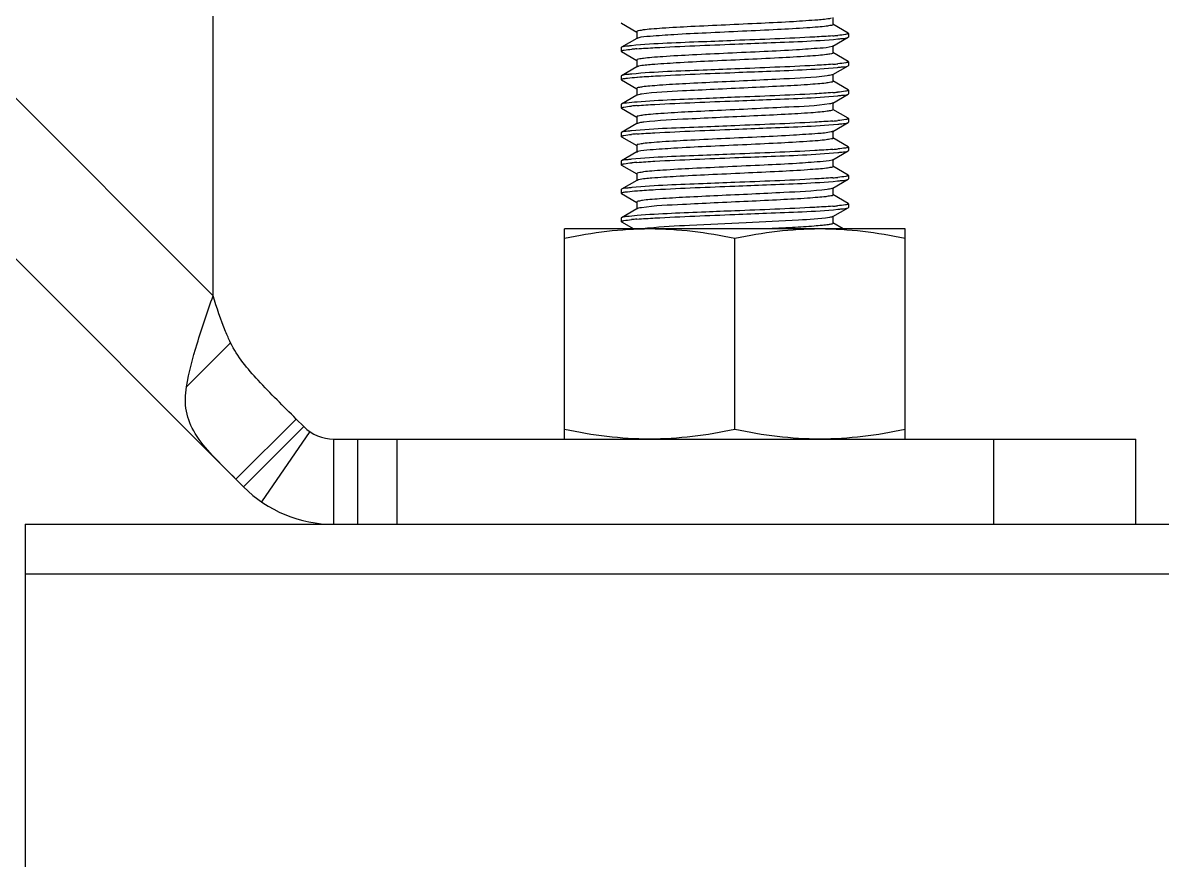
# Model space of a CAD drawing. Extents: x -1396510 to 1250330, y -1892470 to 1623980.
# Drawn here: x -1171218 to -1170835.9, y -63177.1 to -62896.3 of the extents above; entities that cross this region are included whole.
import ezdxf

# ---------------------------------------------------------------- set-up
doc = ezdxf.new("R2010")
doc.units = 0
doc.header["$LTSCALE"] = 1000
doc.header["$MEASUREMENT"] = 0

msp = doc.modelspace()

# ---------------------------------------------------------------- linework, layer by layer
at = {"linetype": 'Continuous'}
for p, q in [((-1171154.18, -62987.84), (-1171154.18, -62701.99)), ((-1171383.28, -62758.73), (-1171154.18, -62987.84)), ((-1171143.95, -63051.92), (-1171410.21, -62785.66)), ((-1170946.27, -62896.92), (-1170946.27, -62894.54)), ((-1171017.18, -62896.43), (-1171017.27, -62896.33)), ((-1171017.18, -62896.43), (-1171012.02, -62899.42)), ((-1170941.21, -62899.79), (-1170946.38, -62896.8)), ((-1171012.02, -62901.56), (-1171017.18, -62904.55)), ((-1171012.12, -62899.3), (-1171012.12, -62901.68)), ((-1170946.38, -62904.18), (-1170941.21, -62901.19)), ((-1170941.21, -62899.79), (-1170941.12, -62899.9)), ((-1170941.21, -62901.19), (-1170941.12, -62901.08)), ((-1170941.12, -62899.9), (-1170941.12, -62901.09)), ((-1171017.18, -62904.55), (-1171017.27, -62904.65)), ((-1171017.27, -62904.65), (-1171017.27, -62905.84)), ((-1171017.18, -62905.95), (-1171017.27, -62905.84)), ((-1171017.18, -62905.95), (-1171012.02, -62908.94)), ((-1170946.38, -62904.18), (-1170946.56, -62904.26)), ((-1170941.21, -62909.31), (-1170946.38, -62906.32)), ((-1170946.27, -62906.44), (-1170946.27, -62904.06)), ((-1171012.12, -62908.82), (-1171012.12, -62911.2)), ((-1170941.21, -62909.31), (-1170941.12, -62909.41)), ((-1170941.12, -62909.41), (-1170941.12, -62910.6)), ((-1171012.02, -62911.08), (-1171017.18, -62914.07)), ((-1170946.38, -62913.7), (-1170941.21, -62910.71)), ((-1170946.27, -62915.96), (-1170946.27, -62913.58)), ((-1170941.21, -62910.71), (-1170941.12, -62910.6)), ((-1171017.18, -62914.07), (-1171017.27, -62914.17)), ((-1171017.27, -62914.17), (-1171017.27, -62915.36)), ((-1171017.18, -62915.47), (-1171017.27, -62915.36)), ((-1171017.18, -62915.47), (-1171012.02, -62918.46)), ((-1171012.12, -62914.57), (-1171011.85, -62914.55)), ((-1170941.21, -62918.83), (-1170946.38, -62915.84)), ((-1171012.02, -62920.6), (-1171017.18, -62923.59)), ((-1171012.12, -62918.34), (-1171012.12, -62920.72)), ((-1170946.38, -62923.22), (-1170941.21, -62920.23)), ((-1170941.21, -62918.83), (-1170941.12, -62918.93)), ((-1170941.21, -62920.23), (-1170941.12, -62920.12)), ((-1170941.12, -62918.93), (-1170941.12, -62920.12)), ((-1171017.18, -62923.59), (-1171017.27, -62923.69)), ((-1171017.27, -62923.69), (-1171017.27, -62924.88)), ((-1171017.18, -62924.99), (-1171017.27, -62924.88)), ((-1171017.18, -62924.99), (-1171012.02, -62927.98)), ((-1170941.21, -62928.35), (-1170946.38, -62925.36)), ((-1170946.27, -62925.48), (-1170946.27, -62923.1)), ((-1171012.12, -62927.86), (-1171012.12, -62930.24)), ((-1170941.21, -62928.35), (-1170941.12, -62928.45)), ((-1170941.12, -62928.45), (-1170941.12, -62929.64)), ((-1171012.02, -62930.12), (-1171017.18, -62933.11)), ((-1171011.87, -62930.05), (-1171012.02, -62930.12)), ((-1170946.38, -62932.74), (-1170941.21, -62929.75)), ((-1170946.27, -62935), (-1170946.27, -62932.62)), ((-1170941.21, -62929.75), (-1170941.12, -62929.64)), ((-1171017.18, -62933.11), (-1171017.27, -62933.21)), ((-1171017.27, -62933.21), (-1171017.27, -62934.4)), ((-1171017.18, -62934.51), (-1171017.27, -62934.4)), ((-1171017.18, -62934.51), (-1171012.02, -62937.5)), ((-1170941.21, -62937.87), (-1170946.38, -62934.88)), ((-1171012.02, -62939.64), (-1171017.18, -62942.63)), ((-1171012.12, -62937.38), (-1171012.12, -62939.76)), ((-1170946.38, -62942.26), (-1170941.21, -62939.27)), ((-1170941.21, -62937.87), (-1170941.12, -62937.97)), ((-1170941.21, -62939.27), (-1170941.12, -62939.16)), ((-1170941.12, -62937.97), (-1170941.12, -62939.16)), ((-1171017.18, -62942.63), (-1171017.27, -62942.73)), ((-1171017.27, -62942.73), (-1171017.27, -62943.92)), ((-1171017.18, -62944.03), (-1171017.27, -62943.92)), ((-1171017.18, -62944.03), (-1171012.02, -62947.02)), ((-1170946.38, -62942.26), (-1170946.56, -62942.34)), ((-1170941.21, -62947.39), (-1170946.38, -62944.4)), ((-1170946.27, -62944.52), (-1170946.27, -62942.14)), ((-1171012.12, -62946.9), (-1171012.12, -62949.28)), ((-1170941.21, -62947.39), (-1170941.12, -62947.49)), ((-1170941.12, -62947.49), (-1170941.12, -62948.68)), ((-1171017.18, -62952.15), (-1171017.27, -62952.25)), ((-1171012.02, -62949.16), (-1171017.18, -62952.15)), ((-1170946.38, -62951.78), (-1170941.21, -62948.79)), ((-1170946.27, -62954.04), (-1170946.27, -62951.66)), ((-1170941.21, -62948.79), (-1170941.12, -62948.68)), ((-1171017.27, -62952.25), (-1171017.27, -62953.44)), ((-1171017.18, -62953.55), (-1171017.27, -62953.44)), ((-1171017.18, -62953.55), (-1171012.02, -62956.54)), ((-1171012.12, -62952.64), (-1171011.85, -62952.62)), ((-1170941.21, -62956.91), (-1170946.38, -62953.92)), ((-1171012.02, -62958.68), (-1171017.18, -62961.67)), ((-1171012.12, -62956.42), (-1171012.12, -62958.8)), ((-1170946.38, -62961.3), (-1170941.21, -62958.31)), ((-1170941.21, -62956.91), (-1170941.12, -62957.01)), ((-1170941.21, -62958.31), (-1170941.12, -62958.2)), ((-1170941.12, -62957.01), (-1170941.12, -62958.2)), ((-1171017.18, -62961.67), (-1171017.27, -62961.77)), ((-1171017.27, -62961.77), (-1171017.27, -62962.96)), ((-1171017.18, -62963.07), (-1171017.27, -62962.96)), ((-1171017.18, -62963.07), (-1171013.05, -62965.46)), ((-1170942.88, -62965.46), (-1170946.38, -62963.44)), ((-1170946.27, -62963.56), (-1170946.27, -62961.18)), ((-1171036.31, -63035.9), (-1171036.31, -62965.46)), ((-1170922.08, -62965.46), (-1171036.31, -62965.46)), ((-1171009.68, -62965.35), (-1171010.51, -62965.46)), ((-1170922.08, -63035.9), (-1170922.08, -62965.46)), ((-1170979.2, -63032.69), (-1170979.2, -62968.68)), ((-1171148.29, -63003.58), (-1171163.08, -63018.37)), ((-1171146.49, -63049.37), (-1171126.3, -63029.18)), ((-1171143.95, -63051.92), (-1171123.76, -63031.72)), ((-1171123.76, -63031.72), (-1171126.3, -63029.18)), ((-1171121.75, -63033.39), (-1171137.92, -63056.93)), ((-1171113.66, -63064.46), (-1171113.66, -63035.9)), ((-1171113.66, -63035.9), (-1170844.73, -63035.9)), ((-1171105.67, -63064.46), (-1171105.67, -63035.9)), ((-1171092.43, -63064.46), (-1171092.43, -63035.9)), ((-1170892.33, -63064.46), (-1170892.33, -63035.9)), ((-1170844.73, -63064.46), (-1170844.73, -63035.9)), ((-1171217.18, -63064.46), (-1171217.18, -63259.61)), ((-1171217.18, -63064.46), (-1166933.43, -63064.46)), ((-1171217.18, -63081.12), (-1166933.43, -63081.12))]:
    msp.add_line(p, q, dxfattribs=at)
for centre, radius, start, end in [((-1170954.75, -62792.79), 108.23, 274.4571, 275.3372), ((-1171003.68, -63012.45), 107.73, 94.4567, 95.35), ((-1170947.28, -62902.18), 2.2, 287.9093, 289.044), ((-1170954.63, -62803.74), 106.8, 274.4562, 275.3759), ((-1171010.32, -62915.88), 5.11, 103.4604, 104.3304), ((-1170954.95, -62809.48), 110.59, 274.4593, 275.2731), ((-1171003.96, -63028.21), 104.44, 94.4466, 95.4488), ((-1170954.73, -62821.6), 107.98, 274.4571, 275.3429), ((-1171003.89, -63038.5), 105.21, 94.4523, 95.4224), ((-1170954.75, -62830.87), 108.23, 274.4571, 275.3372), ((-1171003.68, -63050.53), 107.73, 94.4567, 95.35), ((-1170947.28, -62940.26), 2.2, 287.9093, 289.044), ((-1170954.63, -62841.82), 106.8, 274.4562, 275.3759), ((-1171010.32, -62953.96), 5.11, 103.4604, 104.3304), ((-1170954.95, -62847.56), 110.59, 274.4593, 275.2731), ((-1171003.96, -63066.29), 104.44, 94.4466, 95.4488), ((-1171113.66, -63021.63), 14.28, 224.9999, 270), ((-1171113.66, -63021.63), 42.84, 224.9999, 270)]:
    msp.add_arc(centre, radius, start, end, dxfattribs=at)
for points, knots in [([(-1170946.89, -62894.83), (-1170948.34, -62895.18), (-1170952.59, -62895.48), (-1170960.4, -62896.04), (-1170970.76, -62896.53), (-1170982.25, -62897.06), (-1170993.29, -62897.58), (-1171001.64, -62898.02), (-1171006.86, -62898.43), (-1171009.69, -62898.66), (-1171011.03, -62898.96), (-1171012.12, -62899.09), (-1171012.12, -62899.3)], [0, 0, 0, 0, 0.068576, 0.194029, 0.359725, 0.543506, 0.720761, 0.867753, 0.923531, 0.964877, 0.99049, 1, 1, 1, 1]), ([(-1170946.27, -62896.92), (-1170946.27, -62897.13), (-1170947.39, -62897.26), (-1170948.76, -62897.57), (-1170951.67, -62897.8), (-1170957.01, -62898.22), (-1170965.53, -62898.66), (-1170976.76, -62899.19), (-1170988.35, -62899.73), (-1170998.7, -62900.2), (-1171006.31, -62900.81), (-1171010.41, -62901.05), (-1171011.73, -62901.44)], [0, 0, 0, 0, 0.009703, 0.035887, 0.07813, 0.135078, 0.284815, 0.464601, 0.649729, 0.81476, 0.937049, 1, 1, 1, 1]), ([(-1170979.2, -62902.27), (-1170982.77, -62902.42), (-1170994.32, -62902.91), (-1171005.89, -62903.24), (-1171013.84, -62904.01)], [0, 0, 0, 0, 0.309586, 1, 1, 1, 1]), ([(-1171011.73, -62901.44), (-1171011.78, -62901.46), (-1171011.88, -62901.49), (-1171011.98, -62901.54), (-1171012.02, -62901.56)], [0, 0, 0, 0, 0.569522, 1, 1, 1, 1]), ([(-1170946.34, -62900.7), (-1170948.36, -62900.86), (-1170959.3, -62901.52), (-1170970.26, -62901.92), (-1170979.2, -62902.27)], [0, 0, 0, 0, 0.184553, 1, 1, 1, 1]), ([(-1170979.2, -62903.46), (-1170975.63, -62903.32), (-1170964.11, -62902.83), (-1170952.56, -62902.49), (-1170944.63, -62901.74)], [0, 0, 0, 0, 0.309073, 1, 1, 1, 1]), ([(-1170941.56, -62900.13), (-1170941.72, -62900.17), (-1170942.76, -62900.37), (-1170943.81, -62900.47), (-1170944.68, -62900.56)], [0, 0, 0, 0, 0.163341, 1, 1, 1, 1]), ([(-1170944.63, -62901.74), (-1170944.19, -62901.7), (-1170943.06, -62901.54), (-1170941.83, -62901.55), (-1170941.21, -62901.19)], [0, 0, 0, 0, 0.379133, 1, 1, 1, 1]), ([(-1170941.12, -62899.9), (-1170941.12, -62899.95), (-1170941.3, -62900.06), (-1170941.45, -62900.1), (-1170941.56, -62900.13)], [0, 0, 0, 0, 0.314295, 1, 1, 1, 1]), ([(-1171017.27, -62905.84), (-1171017.27, -62905.79), (-1171017.1, -62905.68), (-1171016.96, -62905.65), (-1171016.85, -62905.62)], [0, 0, 0, 0, 0.315177, 1, 1, 1, 1]), ([(-1171013.84, -62904.01), (-1171014.26, -62904.05), (-1171015.37, -62904.2), (-1171016.58, -62904.2), (-1171017.18, -62904.55)], [0, 0, 0, 0, 0.378727, 1, 1, 1, 1]), ([(-1171016.85, -62905.62), (-1171016.69, -62905.57), (-1171015.65, -62905.37), (-1171014.61, -62905.27), (-1171013.73, -62905.19)], [0, 0, 0, 0, 0.16229, 1, 1, 1, 1]), ([(-1170946.61, -62904.28), (-1170947.88, -62904.69), (-1170951.93, -62904.9), (-1170959.47, -62905.54), (-1170969.81, -62906), (-1170981.44, -62906.54), (-1170992.73, -62907.07), (-1171001.3, -62907.52), (-1171006.68, -62907.94), (-1171009.61, -62908.16), (-1171010.99, -62908.48), (-1171012.12, -62908.61), (-1171012.12, -62908.82)], [0, 0, 0, 0, 0.061098, 0.182334, 0.347135, 0.532706, 0.713328, 0.863975, 0.921317, 0.963856, 0.990226, 1, 1, 1, 1]), ([(-1171012.05, -62905.04), (-1171010.04, -62904.88), (-1170999.09, -62904.22), (-1170988.13, -62903.82), (-1170979.2, -62903.46)], [0, 0, 0, 0, 0.184541, 1, 1, 1, 1]), ([(-1170946.27, -62906.44), (-1170946.27, -62906.65), (-1170947.37, -62906.78), (-1170948.7, -62907.08), (-1170951.54, -62907.31), (-1170956.76, -62907.72), (-1170965.1, -62908.16), (-1170976.15, -62908.68), (-1170987.64, -62909.21), (-1170998, -62909.7), (-1171005.81, -62910.26), (-1171010.05, -62910.56), (-1171011.51, -62910.91)], [0, 0, 0, 0, 0.009517, 0.035128, 0.076492, 0.132277, 0.279305, 0.456588, 0.640385, 0.806077, 0.931494, 1, 1, 1, 1]), ([(-1170941.5, -62909.63), (-1170941.66, -62909.67), (-1170942.69, -62909.89), (-1170943.74, -62909.99), (-1170944.63, -62910.07)], [0, 0, 0, 0, 0.159053, 1, 1, 1, 1]), ([(-1170941.12, -62909.41), (-1170941.12, -62909.46), (-1170941.27, -62909.57), (-1170941.4, -62909.6), (-1170941.5, -62909.63)], [0, 0, 0, 0, 0.319254, 1, 1, 1, 1]), ([(-1171013.73, -62913.52), (-1171014.17, -62913.56), (-1171015.31, -62913.72), (-1171016.56, -62913.71), (-1171017.18, -62914.07)], [0, 0, 0, 0, 0.379378, 1, 1, 1, 1]), ([(-1170979.2, -62911.79), (-1170982.75, -62911.94), (-1170994.27, -62912.43), (-1171005.8, -62912.77), (-1171013.73, -62913.52)], [0, 0, 0, 0, 0.308784, 1, 1, 1, 1]), ([(-1171011.58, -62910.93), (-1171011.67, -62910.95), (-1171011.82, -62910.99), (-1171011.96, -62911.05), (-1171012.02, -62911.08)], [0, 0, 0, 0, 0.585672, 1, 1, 1, 1]), ([(-1171011.85, -62914.55), (-1171009.83, -62914.39), (-1170998.95, -62913.74), (-1170988.06, -62913.34), (-1170979.2, -62912.98)], [0, 0, 0, 0, 0.186017, 1, 1, 1, 1]), ([(-1170946.33, -62910.22), (-1170948.35, -62910.38), (-1170959.3, -62911.04), (-1170970.26, -62911.44), (-1170979.2, -62911.79)], [0, 0, 0, 0, 0.184509, 1, 1, 1, 1]), ([(-1170979.2, -62912.98), (-1170975.66, -62912.84), (-1170964.19, -62912.36), (-1170952.7, -62912.01), (-1170944.78, -62911.27)], [0, 0, 0, 0, 0.307895, 1, 1, 1, 1]), ([(-1170946.38, -62913.7), (-1170946.45, -62913.75), (-1170947.07, -62913.96), (-1170947.71, -62914.03), (-1170948.26, -62914.11)], [0, 0, 0, 0, 0.140461, 1, 1, 1, 1]), ([(-1170944.78, -62911.27), (-1170944.33, -62911.23), (-1170943.15, -62911.07), (-1170941.86, -62911.08), (-1170941.21, -62910.71)], [0, 0, 0, 0, 0.380051, 1, 1, 1, 1]), ([(-1171017.27, -62915.36), (-1171017.27, -62915.32), (-1171016.83, -62915), (-1171016.38, -62915.03), (-1171015.96, -62914.97)], [0, 0, 0, 0, 0.092798, 1, 1, 1, 1]), ([(-1171015.96, -62914.97), (-1171015.72, -62914.93), (-1171014.44, -62914.76), (-1171013.16, -62914.65), (-1171012.12, -62914.57)], [0, 0, 0, 0, 0.190958, 1, 1, 1, 1]), ([(-1170948.26, -62914.11), (-1170953.05, -62914.75), (-1170961.49, -62915.08), (-1170973.71, -62915.72), (-1170984.69, -62916.2), (-1170994.98, -62916.71), (-1171002.64, -62917.13), (-1171007.38, -62917.52), (-1171009.93, -62917.74), (-1171011.15, -62918.01), (-1171012.12, -62918.15), (-1171012.12, -62918.34)], [0, 0, 0, 0, 0.226556, 0.394464, 0.573122, 0.741029, 0.877994, 0.929534, 0.967621, 0.99116, 1, 1, 1, 1]), ([(-1170946.3, -62916.02), (-1170946.46, -62916.21), (-1170947.38, -62916.32), (-1170948.99, -62916.62), (-1170951.64, -62916.84), (-1170956.65, -62917.23), (-1170964.47, -62917.64), (-1170974.92, -62918.15), (-1170985.89, -62918.63), (-1170997.82, -62919.28), (-1171005.99, -62919.56), (-1171010.55, -62920.25)], [0, 0, 0, 0, 0.011937, 0.038615, 0.07957, 0.133598, 0.274096, 0.443272, 0.620779, 0.785256, 1, 1, 1, 1]), ([(-1170946.27, -62915.96), (-1170946.27, -62915.97), (-1170946.28, -62915.99), (-1170946.29, -62916.01), (-1170946.3, -62916.02)], [0, 0, 0, 0, 0.463467, 1, 1, 1, 1]), ([(-1171010.55, -62920.25), (-1171010.73, -62920.28), (-1171011.22, -62920.36), (-1171011.73, -62920.44), (-1171012.02, -62920.6)], [0, 0, 0, 0, 0.353551, 1, 1, 1, 1]), ([(-1170979.2, -62921.31), (-1170982.45, -62921.44), (-1170993.39, -62921.9), (-1171004.34, -62922.29), (-1171012, -62922.89)], [0, 0, 0, 0, 0.297814, 1, 1, 1, 1]), ([(-1170946.35, -62919.74), (-1170948.37, -62919.9), (-1170959.31, -62920.56), (-1170970.27, -62920.96), (-1170979.2, -62921.31)], [0, 0, 0, 0, 0.184619, 1, 1, 1, 1]), ([(-1170979.2, -62922.5), (-1170975.64, -62922.36), (-1170964.13, -62921.87), (-1170952.6, -62921.53), (-1170944.68, -62920.78)], [0, 0, 0, 0, 0.308711, 1, 1, 1, 1]), ([(-1170941.57, -62919.17), (-1170941.74, -62919.21), (-1170942.8, -62919.42), (-1170943.88, -62919.52), (-1170944.78, -62919.6)], [0, 0, 0, 0, 0.163149, 1, 1, 1, 1]), ([(-1170944.68, -62920.78), (-1170944.23, -62920.74), (-1170943.09, -62920.58), (-1170941.84, -62920.59), (-1170941.21, -62920.23)], [0, 0, 0, 0, 0.379419, 1, 1, 1, 1]), ([(-1170941.12, -62918.93), (-1170941.12, -62918.99), (-1170941.3, -62919.1), (-1170941.45, -62919.14), (-1170941.57, -62919.17)], [0, 0, 0, 0, 0.312916, 1, 1, 1, 1]), ([(-1171017.27, -62924.88), (-1171017.27, -62924.84), (-1171017.12, -62924.73), (-1171016.99, -62924.7), (-1171016.89, -62924.67)], [0, 0, 0, 0, 0.319044, 1, 1, 1, 1]), ([(-1171012, -62922.89), (-1171013.19, -62922.98), (-1171014.88, -62923.22), (-1171016.71, -62923.31), (-1171017.18, -62923.59)], [0, 0, 0, 0, 0.683777, 1, 1, 1, 1]), ([(-1171016.89, -62924.67), (-1171016.73, -62924.62), (-1171015.73, -62924.42), (-1171014.72, -62924.32), (-1171013.88, -62924.24)], [0, 0, 0, 0, 0.160861, 1, 1, 1, 1]), ([(-1170947.48, -62923.51), (-1170951.97, -62924.28), (-1170960.17, -62924.49), (-1170972.22, -62925.18), (-1170983.47, -62925.66), (-1170994.14, -62926.18), (-1171002.14, -62926.61), (-1171007.12, -62927.01), (-1171009.81, -62927.24), (-1171011.09, -62927.52), (-1171012.12, -62927.66), (-1171012.12, -62927.86)], [0, 0, 0, 0, 0.210773, 0.377666, 0.558838, 0.731273, 0.873076, 0.926648, 0.966309, 0.990838, 1, 1, 1, 1]), ([(-1171012.06, -62924.08), (-1171010.04, -62923.92), (-1170999.09, -62923.26), (-1170988.13, -62922.86), (-1170979.2, -62922.5)], [0, 0, 0, 0, 0.184504, 1, 1, 1, 1]), ([(-1170946.38, -62923.22), (-1170946.5, -62923.29), (-1170946.87, -62923.4), (-1170947.24, -62923.47), (-1170947.48, -62923.51)], [0, 0, 0, 0, 0.374139, 1, 1, 1, 1]), ([(-1170946.27, -62925.48), (-1170946.27, -62925.66), (-1170947.22, -62925.81), (-1170948.4, -62926.07), (-1170950.89, -62926.29), (-1170955.51, -62926.67), (-1170963, -62927.09), (-1170973.09, -62927.58), (-1170983.94, -62928.06), (-1170996.21, -62928.69), (-1171004.75, -62929.05), (-1171009.68, -62929.65)], [0, 0, 0, 0, 0.008683, 0.031763, 0.069103, 0.119686, 0.254361, 0.420111, 0.597552, 0.765912, 1, 1, 1, 1]), ([(-1170946.34, -62929.26), (-1170948.36, -62929.41), (-1170959.3, -62930.08), (-1170970.26, -62930.48), (-1170979.2, -62930.83)], [0, 0, 0, 0, 0.184538, 1, 1, 1, 1]), ([(-1170941.51, -62928.67), (-1170941.67, -62928.72), (-1170942.72, -62928.93), (-1170943.78, -62929.03), (-1170944.68, -62929.11)], [0, 0, 0, 0, 0.159502, 1, 1, 1, 1]), ([(-1170941.12, -62928.45), (-1170941.12, -62928.5), (-1170941.28, -62928.61), (-1170941.41, -62928.64), (-1170941.51, -62928.67)], [0, 0, 0, 0, 0.318137, 1, 1, 1, 1]), ([(-1171013.88, -62932.57), (-1171014.3, -62932.61), (-1171015.39, -62932.76), (-1171016.58, -62932.76), (-1171017.18, -62933.11)], [0, 0, 0, 0, 0.378482, 1, 1, 1, 1]), ([(-1170979.2, -62930.83), (-1170982.78, -62930.98), (-1170994.34, -62931.47), (-1171005.92, -62931.8), (-1171013.88, -62932.57)], [0, 0, 0, 0, 0.309919, 1, 1, 1, 1]), ([(-1170946.89, -62932.91), (-1170948.34, -62933.26), (-1170952.59, -62933.56), (-1170960.4, -62934.12), (-1170970.76, -62934.61), (-1170982.25, -62935.14), (-1170993.29, -62935.66), (-1171001.64, -62936.1), (-1171006.86, -62936.51), (-1171009.69, -62936.74), (-1171011.03, -62937.04), (-1171012.12, -62937.17), (-1171012.12, -62937.38)], [0, 0, 0, 0, 0.068576, 0.194029, 0.359725, 0.543506, 0.720761, 0.867753, 0.923531, 0.964877, 0.99049, 1, 1, 1, 1]), ([(-1171012.06, -62933.6), (-1171010.04, -62933.44), (-1170999.1, -62932.78), (-1170988.13, -62932.38), (-1170979.2, -62932.02)], [0, 0, 0, 0, 0.184493, 1, 1, 1, 1]), ([(-1171009.68, -62929.65), (-1171009.93, -62929.68), (-1171010.66, -62929.78), (-1171011.41, -62929.88), (-1171011.87, -62930.05)], [0, 0, 0, 0, 0.341642, 1, 1, 1, 1]), ([(-1170979.2, -62932.02), (-1170975.64, -62931.88), (-1170964.14, -62931.39), (-1170952.61, -62931.05), (-1170944.68, -62930.3)], [0, 0, 0, 0, 0.308641, 1, 1, 1, 1]), ([(-1170946.38, -62932.74), (-1170946.44, -62932.78), (-1170946.61, -62932.84), (-1170946.78, -62932.89), (-1170946.89, -62932.91)], [0, 0, 0, 0, 0.406881, 1, 1, 1, 1]), ([(-1170944.68, -62930.3), (-1170944.24, -62930.26), (-1170943.09, -62930.1), (-1170941.84, -62930.11), (-1170941.21, -62929.75)], [0, 0, 0, 0, 0.379512, 1, 1, 1, 1]), ([(-1171017.27, -62934.4), (-1171017.27, -62934.35), (-1171017.12, -62934.25), (-1171016.98, -62934.21), (-1171016.88, -62934.19)], [0, 0, 0, 0, 0.318595, 1, 1, 1, 1]), ([(-1171016.88, -62934.19), (-1171016.72, -62934.14), (-1171015.72, -62933.94), (-1171014.69, -62933.84), (-1171013.84, -62933.75)], [0, 0, 0, 0, 0.160696, 1, 1, 1, 1]), ([(-1170946.27, -62935), (-1170946.27, -62935.21), (-1170947.39, -62935.34), (-1170948.76, -62935.65), (-1170951.67, -62935.88), (-1170957.01, -62936.29), (-1170965.53, -62936.74), (-1170976.76, -62937.27), (-1170988.35, -62937.81), (-1170998.7, -62938.28), (-1171006.31, -62938.89), (-1171010.41, -62939.13), (-1171011.73, -62939.52)], [0, 0, 0, 0, 0.009703, 0.035887, 0.07813, 0.135078, 0.284815, 0.464601, 0.649729, 0.81476, 0.937049, 1, 1, 1, 1]), ([(-1170979.2, -62940.35), (-1170982.77, -62940.5), (-1170994.32, -62940.99), (-1171005.89, -62941.32), (-1171013.84, -62942.08)], [0, 0, 0, 0, 0.309586, 1, 1, 1, 1]), ([(-1171011.73, -62939.52), (-1171011.78, -62939.54), (-1171011.88, -62939.57), (-1171011.98, -62939.61), (-1171012.02, -62939.64)], [0, 0, 0, 0, 0.569522, 1, 1, 1, 1]), ([(-1170946.34, -62938.78), (-1170948.36, -62938.93), (-1170959.3, -62939.6), (-1170970.26, -62940), (-1170979.2, -62940.35)], [0, 0, 0, 0, 0.184553, 1, 1, 1, 1]), ([(-1170979.2, -62941.54), (-1170975.63, -62941.4), (-1170964.11, -62940.91), (-1170952.56, -62940.57), (-1170944.63, -62939.82)], [0, 0, 0, 0, 0.309073, 1, 1, 1, 1]), ([(-1170941.56, -62938.2), (-1170941.72, -62938.25), (-1170942.76, -62938.45), (-1170943.81, -62938.55), (-1170944.68, -62938.63)], [0, 0, 0, 0, 0.163341, 1, 1, 1, 1]), ([(-1170944.63, -62939.82), (-1170944.19, -62939.78), (-1170943.06, -62939.62), (-1170941.83, -62939.63), (-1170941.21, -62939.27)], [0, 0, 0, 0, 0.379133, 1, 1, 1, 1]), ([(-1170941.12, -62937.97), (-1170941.12, -62938.03), (-1170941.3, -62938.14), (-1170941.45, -62938.17), (-1170941.56, -62938.2)], [0, 0, 0, 0, 0.314295, 1, 1, 1, 1]), ([(-1171017.27, -62943.92), (-1171017.27, -62943.87), (-1171017.1, -62943.76), (-1171016.96, -62943.73), (-1171016.85, -62943.7)], [0, 0, 0, 0, 0.315177, 1, 1, 1, 1]), ([(-1171013.84, -62942.08), (-1171014.26, -62942.12), (-1171015.37, -62942.28), (-1171016.58, -62942.28), (-1171017.18, -62942.63)], [0, 0, 0, 0, 0.378727, 1, 1, 1, 1]), ([(-1171016.85, -62943.7), (-1171016.69, -62943.65), (-1171015.65, -62943.45), (-1171014.61, -62943.35), (-1171013.73, -62943.26)], [0, 0, 0, 0, 0.16229, 1, 1, 1, 1]), ([(-1170946.61, -62942.35), (-1170947.88, -62942.77), (-1170951.93, -62942.98), (-1170959.47, -62943.61), (-1170969.81, -62944.07), (-1170981.44, -62944.62), (-1170992.73, -62945.15), (-1171001.3, -62945.6), (-1171006.68, -62946.02), (-1171009.61, -62946.24), (-1171010.99, -62946.56), (-1171012.12, -62946.68), (-1171012.12, -62946.9)], [0, 0, 0, 0, 0.061098, 0.182334, 0.347135, 0.532706, 0.713328, 0.863975, 0.921317, 0.963856, 0.990226, 1, 1, 1, 1]), ([(-1171012.05, -62943.12), (-1171010.04, -62942.96), (-1170999.09, -62942.3), (-1170988.13, -62941.9), (-1170979.2, -62941.54)], [0, 0, 0, 0, 0.184541, 1, 1, 1, 1]), ([(-1170946.27, -62944.52), (-1170946.27, -62944.73), (-1170947.37, -62944.86), (-1170948.7, -62945.16), (-1170951.54, -62945.38), (-1170956.76, -62945.8), (-1170965.1, -62946.24), (-1170976.15, -62946.76), (-1170987.64, -62947.29), (-1170998, -62947.77), (-1171005.81, -62948.34), (-1171010.05, -62948.64), (-1171011.51, -62948.98)], [0, 0, 0, 0, 0.009517, 0.035128, 0.076492, 0.132277, 0.279305, 0.456588, 0.640385, 0.806077, 0.931494, 1, 1, 1, 1]), ([(-1170946.33, -62948.29), (-1170948.35, -62948.45), (-1170959.3, -62949.12), (-1170970.26, -62949.52), (-1170979.2, -62949.87)], [0, 0, 0, 0, 0.184509, 1, 1, 1, 1]), ([(-1170941.5, -62947.71), (-1170941.66, -62947.75), (-1170942.69, -62947.96), (-1170943.74, -62948.06), (-1170944.63, -62948.15)], [0, 0, 0, 0, 0.159053, 1, 1, 1, 1]), ([(-1170941.12, -62947.49), (-1170941.12, -62947.54), (-1170941.27, -62947.64), (-1170941.4, -62947.68), (-1170941.5, -62947.71)], [0, 0, 0, 0, 0.319254, 1, 1, 1, 1]), ([(-1171013.73, -62951.59), (-1171014.17, -62951.63), (-1171015.31, -62951.8), (-1171016.56, -62951.78), (-1171017.18, -62952.15)], [0, 0, 0, 0, 0.379378, 1, 1, 1, 1]), ([(-1170979.2, -62949.87), (-1170982.75, -62950.01), (-1170994.27, -62950.5), (-1171005.8, -62950.84), (-1171013.73, -62951.59)], [0, 0, 0, 0, 0.308784, 1, 1, 1, 1]), ([(-1170948.26, -62952.19), (-1170953.05, -62952.83), (-1170961.49, -62953.16), (-1170973.71, -62953.8), (-1170984.69, -62954.28), (-1170994.98, -62954.79), (-1171002.64, -62955.21), (-1171007.38, -62955.59), (-1171009.93, -62955.81), (-1171011.15, -62956.09), (-1171012.12, -62956.23), (-1171012.12, -62956.42)], [0, 0, 0, 0, 0.226556, 0.394464, 0.573122, 0.741029, 0.877994, 0.929534, 0.967621, 0.99116, 1, 1, 1, 1]), ([(-1171011.58, -62949), (-1171011.67, -62949.03), (-1171011.82, -62949.07), (-1171011.96, -62949.12), (-1171012.02, -62949.16)], [0, 0, 0, 0, 0.585672, 1, 1, 1, 1]), ([(-1171011.85, -62952.62), (-1171009.83, -62952.47), (-1170998.95, -62951.81), (-1170988.06, -62951.41), (-1170979.2, -62951.06)], [0, 0, 0, 0, 0.186017, 1, 1, 1, 1]), ([(-1170979.2, -62951.06), (-1170975.66, -62950.92), (-1170964.19, -62950.43), (-1170952.7, -62950.09), (-1170944.78, -62949.35)], [0, 0, 0, 0, 0.307895, 1, 1, 1, 1]), ([(-1170946.38, -62951.78), (-1170946.45, -62951.82), (-1170947.07, -62952.03), (-1170947.71, -62952.11), (-1170948.26, -62952.19)], [0, 0, 0, 0, 0.140461, 1, 1, 1, 1]), ([(-1170944.78, -62949.35), (-1170944.33, -62949.31), (-1170943.15, -62949.15), (-1170941.86, -62949.16), (-1170941.21, -62948.79)], [0, 0, 0, 0, 0.380051, 1, 1, 1, 1]), ([(-1171017.27, -62953.44), (-1171017.27, -62953.4), (-1171016.83, -62953.08), (-1171016.38, -62953.11), (-1171015.96, -62953.04)], [0, 0, 0, 0, 0.092798, 1, 1, 1, 1]), ([(-1171015.96, -62953.04), (-1171015.72, -62953.01), (-1171014.44, -62952.84), (-1171013.16, -62952.73), (-1171012.12, -62952.64)], [0, 0, 0, 0, 0.190958, 1, 1, 1, 1]), ([(-1170946.3, -62954.1), (-1170946.46, -62954.29), (-1170947.38, -62954.4), (-1170948.99, -62954.7), (-1170951.64, -62954.91), (-1170956.65, -62955.31), (-1170964.47, -62955.72), (-1170974.92, -62956.23), (-1170985.89, -62956.71), (-1170997.82, -62957.36), (-1171005.99, -62957.64), (-1171010.55, -62958.33)], [0, 0, 0, 0, 0.011937, 0.038615, 0.07957, 0.133598, 0.274096, 0.443272, 0.620779, 0.785256, 1, 1, 1, 1]), ([(-1170946.27, -62954.04), (-1170946.27, -62954.05), (-1170946.28, -62954.07), (-1170946.29, -62954.09), (-1170946.3, -62954.1)], [0, 0, 0, 0, 0.463467, 1, 1, 1, 1]), ([(-1171010.55, -62958.33), (-1171010.73, -62958.35), (-1171011.22, -62958.44), (-1171011.73, -62958.51), (-1171012.02, -62958.68)], [0, 0, 0, 0, 0.353551, 1, 1, 1, 1]), ([(-1170979.2, -62959.39), (-1170982.45, -62959.52), (-1170993.39, -62959.97), (-1171004.34, -62960.36), (-1171012, -62960.96)], [0, 0, 0, 0, 0.297814, 1, 1, 1, 1]), ([(-1170946.35, -62957.82), (-1170948.37, -62957.97), (-1170959.31, -62958.64), (-1170970.27, -62959.04), (-1170979.2, -62959.39)], [0, 0, 0, 0, 0.184619, 1, 1, 1, 1]), ([(-1170979.2, -62960.58), (-1170975.64, -62960.44), (-1170964.13, -62959.95), (-1170952.6, -62959.61), (-1170944.68, -62958.86)], [0, 0, 0, 0, 0.308711, 1, 1, 1, 1]), ([(-1170941.57, -62957.24), (-1170941.74, -62957.29), (-1170942.8, -62957.5), (-1170943.88, -62957.6), (-1170944.78, -62957.68)], [0, 0, 0, 0, 0.163149, 1, 1, 1, 1]), ([(-1170944.68, -62958.86), (-1170944.23, -62958.82), (-1170943.09, -62958.66), (-1170941.84, -62958.67), (-1170941.21, -62958.31)], [0, 0, 0, 0, 0.379419, 1, 1, 1, 1]), ([(-1170941.12, -62957.01), (-1170941.12, -62957.07), (-1170941.3, -62957.18), (-1170941.45, -62957.21), (-1170941.57, -62957.24)], [0, 0, 0, 0, 0.312916, 1, 1, 1, 1]), ([(-1171017.27, -62962.96), (-1171017.27, -62962.91), (-1171017.12, -62962.81), (-1171016.99, -62962.77), (-1171016.89, -62962.75)], [0, 0, 0, 0, 0.319044, 1, 1, 1, 1]), ([(-1171012, -62960.96), (-1171013.19, -62961.06), (-1171014.88, -62961.29), (-1171016.71, -62961.39), (-1171017.18, -62961.67)], [0, 0, 0, 0, 0.683777, 1, 1, 1, 1]), ([(-1171016.89, -62962.75), (-1171016.73, -62962.7), (-1171015.73, -62962.5), (-1171014.72, -62962.4), (-1171013.88, -62962.32)], [0, 0, 0, 0, 0.160861, 1, 1, 1, 1]), ([(-1171012.06, -62962.16), (-1171010.04, -62962), (-1170999.09, -62961.34), (-1170988.13, -62960.94), (-1170979.2, -62960.58)], [0, 0, 0, 0, 0.184504, 1, 1, 1, 1]), ([(-1170947.48, -62961.59), (-1170950.89, -62962.17), (-1170960.26, -62962.57), (-1170975.87, -62963.44), (-1170992.64, -62964.18), (-1171003.53, -62964.74), (-1171008.1, -62965.18)], [0, 0, 0, 0, 0.170917, 0.461626, 0.773335, 1, 1, 1, 1]), ([(-1170946.27, -62963.56), (-1170946.27, -62963.71), (-1170947.05, -62963.87), (-1170948.05, -62964.09), (-1170950.13, -62964.3), (-1170954.05, -62964.65), (-1170960.48, -62965.03), (-1170965.95, -62965.31), (-1170969.01, -62965.46)], [0, 0, 0, 0, 0.020556, 0.074233, 0.161243, 0.2796, 0.598476, 1, 1, 1, 1]), ([(-1170946.38, -62961.3), (-1170946.5, -62961.37), (-1170946.87, -62961.47), (-1170947.24, -62961.55), (-1170947.48, -62961.59)], [0, 0, 0, 0, 0.374139, 1, 1, 1, 1]), ([(-1171007.75, -62965.46), (-1171012.54, -62965.46), (-1171022.14, -62966.06), (-1171031.61, -62967.69), (-1171036.31, -62968.68)], [0, 0, 0, 0, 0.499234, 1, 1, 1, 1]), ([(-1170979.2, -62968.68), (-1170983.9, -62967.69), (-1170993.37, -62966.06), (-1171002.97, -62965.46), (-1171007.75, -62965.46)], [0, 0, 0, 0, 0.500766, 1, 1, 1, 1]), ([(-1170950.64, -62965.46), (-1170955.43, -62965.46), (-1170965.03, -62966.06), (-1170974.5, -62967.69), (-1170979.2, -62968.68)], [0, 0, 0, 0, 0.499234, 1, 1, 1, 1]), ([(-1170922.08, -62968.68), (-1170926.78, -62967.69), (-1170936.25, -62966.06), (-1170945.85, -62965.46), (-1170950.64, -62965.46)], [0, 0, 0, 0, 0.500766, 1, 1, 1, 1]), ([(-1171163.08, -63018.37), (-1171162.28, -63013.5), (-1171159.46, -63003.23), (-1171156.02, -62993.2), (-1171154.18, -62987.84)], [0, 0, 0, 0, 0.46516, 1, 1, 1, 1]), ([(-1171148.29, -63003.58), (-1171148.89, -63002.35), (-1171151.15, -62997.22), (-1171152.87, -62991.87), (-1171154.18, -62987.84)], [0, 0, 0, 0, 0.243558, 1, 1, 1, 1]), ([(-1171126.3, -63029.18), (-1171130.59, -63024.89), (-1171138.61, -63017.05), (-1171146.03, -63008.27), (-1171148.29, -63003.58)], [0, 0, 0, 0, 0.53832, 1, 1, 1, 1]), ([(-1171146.49, -63049.37), (-1171149.13, -63046.74), (-1171154.01, -63041.93), (-1171160.31, -63034.69), (-1171163.69, -63026.61), (-1171163.52, -63021.06), (-1171163.08, -63018.37)], [0, 0, 0, 0, 0.30379, 0.559468, 0.777636, 1, 1, 1, 1]), ([(-1171007.75, -63035.9), (-1171012.54, -63035.9), (-1171022.14, -63035.3), (-1171031.61, -63033.68), (-1171036.31, -63032.69)], [0, 0, 0, 0, 0.499234, 1, 1, 1, 1]), ([(-1170979.2, -63032.69), (-1170983.9, -63033.68), (-1170993.37, -63035.3), (-1171002.97, -63035.9), (-1171007.75, -63035.9)], [0, 0, 0, 0, 0.500766, 1, 1, 1, 1]), ([(-1170950.64, -63035.9), (-1170955.43, -63035.9), (-1170965.03, -63035.3), (-1170974.5, -63033.68), (-1170979.2, -63032.69)], [0, 0, 0, 0, 0.499234, 1, 1, 1, 1]), ([(-1170922.08, -63032.69), (-1170926.78, -63033.68), (-1170936.25, -63035.3), (-1170945.85, -63035.9), (-1170950.64, -63035.9)], [0, 0, 0, 0, 0.500766, 1, 1, 1, 1])]:
    msp.add_open_spline(points, degree=3, knots=knots, dxfattribs=at)
msp.add_open_spline([(-1171008.1, -62965.18), (-1171008.63, -62965.23), (-1171009.15, -62965.28), (-1171009.68, -62965.35)], degree=3, dxfattribs=at)

doc.saveas('drawing.dxf')
